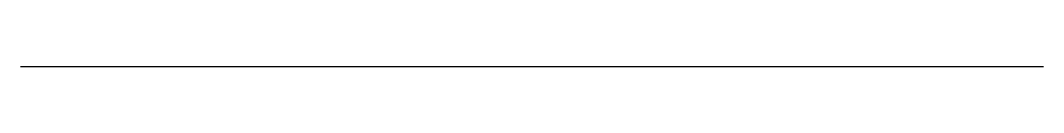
# Model space of a CAD drawing. Header units: metres. Extents: x 0 to 200, y 10 to 10.
import ezdxf

# ---------------------------------------------------------------- set-up
doc = ezdxf.new("R2010")
doc.units = ezdxf.units.M

msp = doc.modelspace()

# ---------------------------------------------------------------- linework, layer by layer
at = {"layer": 'ESCALA_1'}
msp.add_line((0, 10), (200, 10), dxfattribs=at)

doc.saveas('drawing.dxf')
